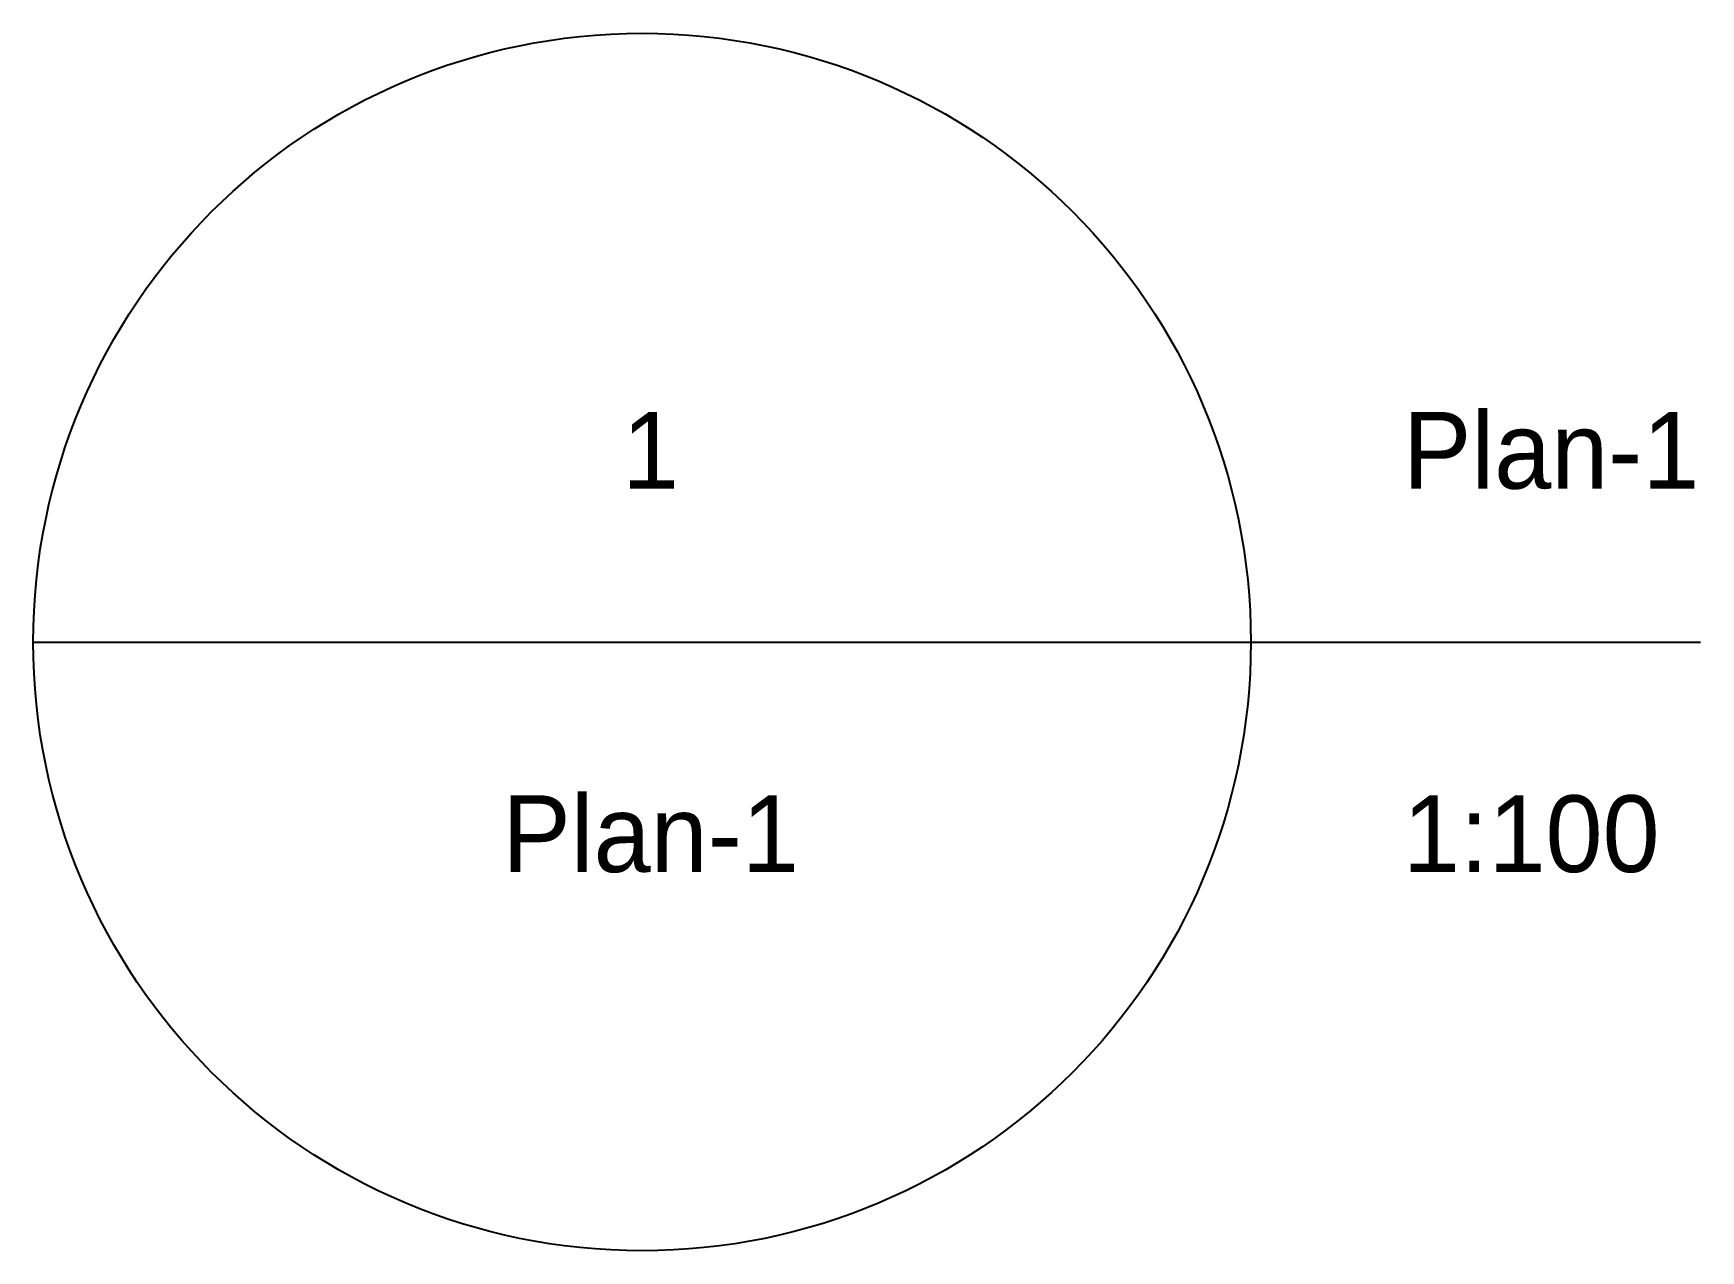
# Model space of a CAD drawing. Extents: x 412 to 12278413, y -37566 to -21.
# Drawn here: x 412.49 to 434.23, y -37565.75 to -37549.87 of the extents above.
import ezdxf

# ---------------------------------------------------------------- set-up
doc = ezdxf.new("R2010")
doc.units = 0
doc.layers.add('01_A_AccesTren_t', color=7, linetype='Continuous')

msp = doc.modelspace()

# ---------------------------------------------------------------- linework, layer by layer
at = {"layer": '01_A_AccesTren_t'}
for p, q in [((412.493, -37557.811), (428.368, -37557.811)), ((420.5, -37557.811), (434.235, -37557.811))]:
    msp.add_line(p, q, dxfattribs=at)
msp.add_circle((420.431, -37557.811), 7.938, dxfattribs=at)

# ---------------------------------------------------------------- texts
for s, p in [('1', (420.171, -37555.811)), ('Plan-1', (430.353, -37555.811)), ('Plan-1', (418.61, -37560.811)), ('1:100', (430.353, -37560.811))]:
    msp.add_text(s, height=1, dxfattribs=at).set_placement(p)

doc.saveas('drawing.dxf')
